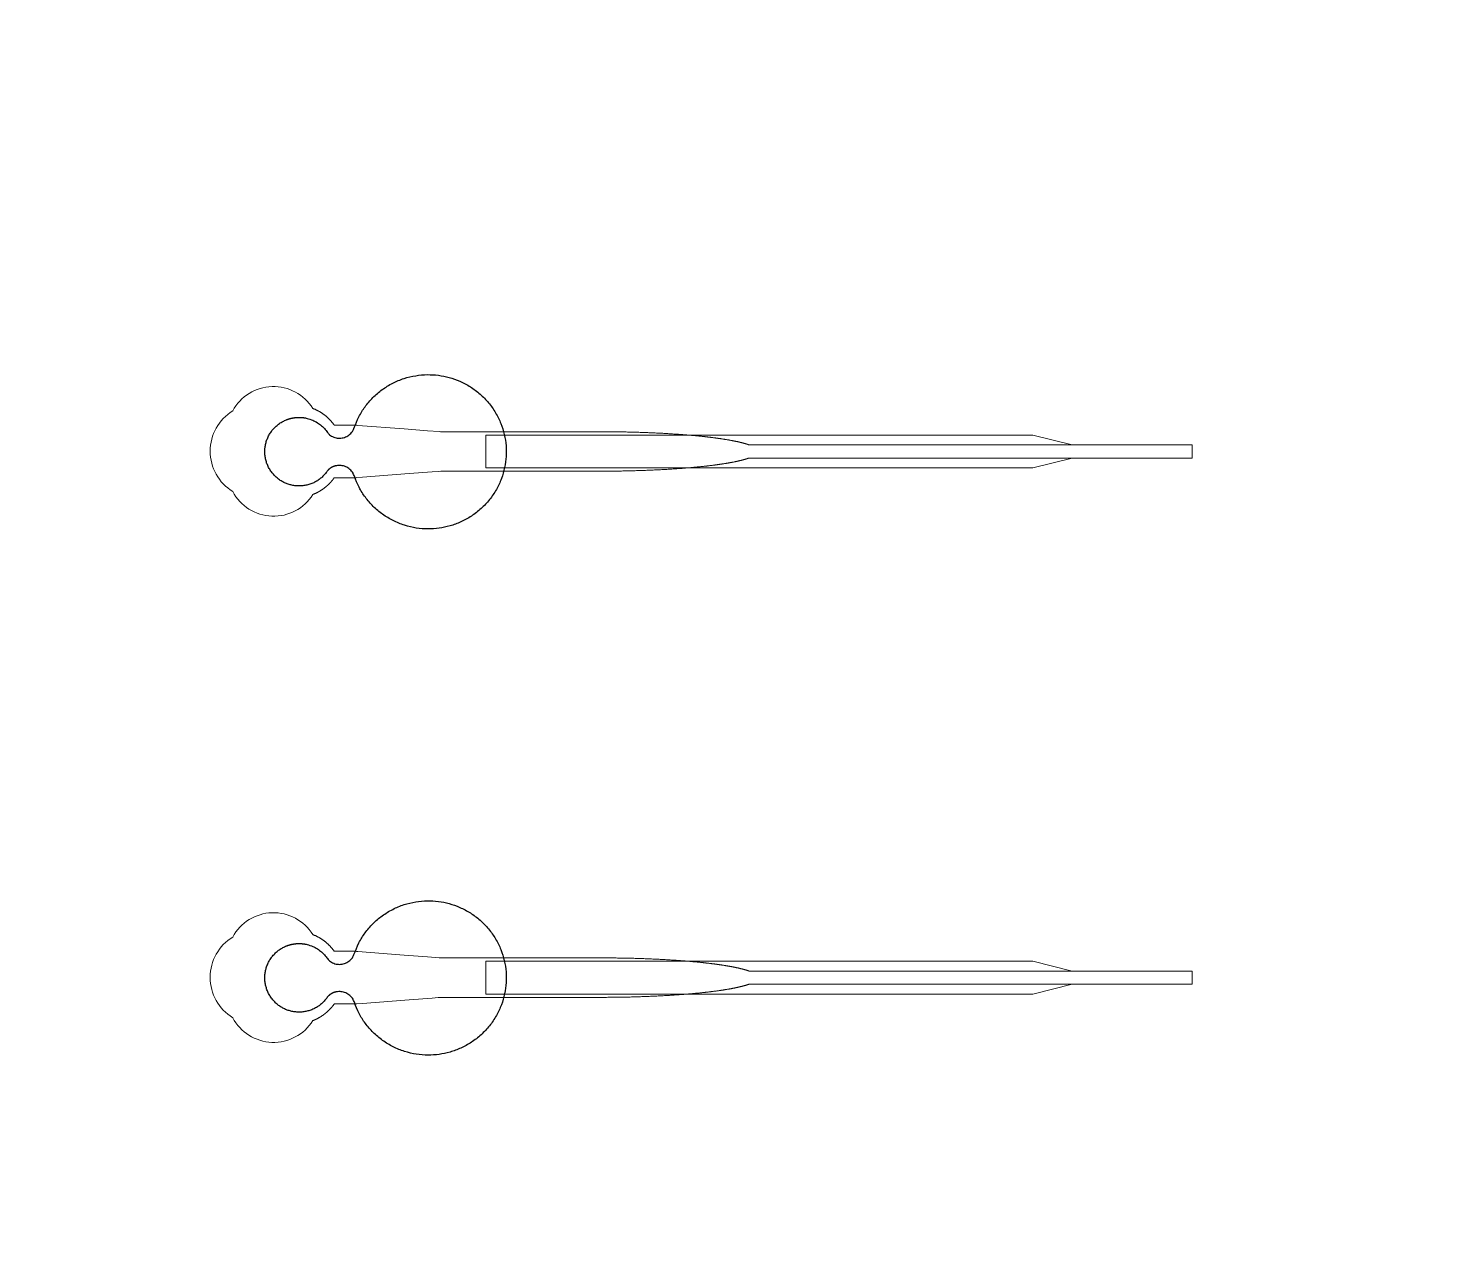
# Model space of a CAD drawing. Header units: inches. Extents: x -52997 to 52003, y -52254 to 52746.
# Drawn here: x -16880 to -11519, y -10988 to -6398 of the extents above; entities that cross this region are included whole.
import ezdxf

# ---------------------------------------------------------------- set-up
doc = ezdxf.new("R2010")
doc.units = ezdxf.units.IN
doc.header["$MEASUREMENT"] = 0
doc.layers.add('1', color=1, linetype='Continuous')
doc.layers.add('2', color=140, linetype='Continuous', lineweight=0)
doc.layers.add('3', color=90, linetype='Continuous', lineweight=0)

msp = doc.modelspace()

# ---------------------------------------------------------------- linework, layer by layer
at = {"layer": '1'}
for points in [[(-16283.4, -47485.7), (0, -47485.7), (16283.4, -47485.7, 5.999107)], [(-16250, -47285.7), (0, -47285.7), (16250, -47285.7, 5.986812)], [(-13685.8, -45485.7), (0, -45485.7), (13685.8, -45485.7, 6.794322)]]:
    msp.add_lwpolyline(points, format="xyb", close=True, dxfattribs=at)
msp.add_circle((-497.2, 245.8), 52500, dxfattribs=at)
for points in [[(-15740.3, -8078.6), (-15718.1, -8055.5), (-15686.5, -8060.7), (-15654.8, -8065.9), (-15641.2, -8094.9), (-15565.8, -8335.8), (-15313.8, -8298.1), (-15061.8, -8260.4), (-15061.7, -8008.3), (-15061.5, -7756.1), (-15313.5, -7718.2), (-15565.5, -7680.3), (-15641.1, -7921.1), (-15654.4, -7949.6), (-15685.2, -7955.3), (-15716.1, -7961.1), (-15738.7, -7939.3), (-15790, -7855.9), (-15884.4, -7882), (-15978.8, -7908.1), (-15980, -8006), (-15981.2, -8104), (-15887.4, -8132.4), (-15793.7, -8160.8), (-15740.3, -8078.6)], [(-15740.3, -10078.6), (-15718.1, -10055.5), (-15686.5, -10060.7), (-15654.8, -10065.9), (-15641.2, -10094.9), (-15565.8, -10335.8), (-15313.8, -10298.1), (-15061.8, -10260.4), (-15061.7, -10008.3), (-15061.5, -9756.1), (-15313.5, -9718.2), (-15565.5, -9680.3), (-15641.1, -9921.1), (-15654.4, -9949.6), (-15685.2, -9955.3), (-15716.1, -9961.1), (-15738.7, -9939.3), (-15790, -9855.9), (-15884.4, -9882), (-15978.8, -9908.1), (-15980, -10006), (-15981.2, -10104), (-15887.4, -10132.4), (-15793.7, -10160.8), (-15740.3, -10078.6)]]:
    msp.add_rational_spline(points, [1, 0.884783429184, 1, 0.884783429184, 1, 0.758252289935, 1, 0.758252289935, 1, 0.758252289935, 1, 0.758252289935, 1, 0.888941908896, 1, 0.888941908896, 1, 0.79946124759, 1, 0.79946124759, 1, 0.79946124759, 1, 0.79946124759, 1], degree=2, knots=[0, 0, 0, 0.969535, 0.969535, 1.939069, 1.939069, 3.359405, 3.359405, 4.779741, 4.779741, 6.200078, 6.200078, 7.620414, 7.620414, 8.571947, 8.571947, 9.52348, 9.52348, 10.812277, 10.812277, 12.101074, 12.101074, 13.389871, 13.389871, 14.678668, 14.678668, 14.678668], dxfattribs=at)
at = {"layer": '2'}
for points in [[(-16283.4, -47485.7), (0, -47485.7), (16283.4, -47485.7, 5.999107)], [(-16250, -47285.7), (0, -47285.7), (16250, -47285.7, 5.986812)], [(-13685.8, -45485.7), (0, -45485.7), (13685.8, -45485.7, 6.794322)], [(-15797.6, -8170.4), (-15797.3, -8170.3), (-15796.4, -8170), (-15795.6, -8169.7), (-15794.7, -8169.3), (-15793.9, -8169), (-15793, -8168.6), (-15792.2, -8168.3), (-15791.3, -8167.9), (-15790.5, -8167.5), (-15789.6, -8167.2), (-15788.8, -8166.8), (-15787.9, -8166.4), (-15787.1, -8166), (-15786.2, -8165.6), (-15785.3, -8165.2), (-15784.5, -8164.8), (-15783.6, -8164.4), (-15782.8, -8163.9), (-15781.9, -8163.5), (-15781.1, -8163.1), (-15780.2, -8162.6), (-15779.3, -8162.2), (-15778.5, -8161.7), (-15777.6, -8161.3), (-15776.8, -8160.8), (-15775.9, -8160.3), (-15775.1, -8159.9), (-15774.2, -8159.4), (-15773.3, -8158.9), (-15772.5, -8158.4), (-15771.6, -8157.9), (-15770.8, -8157.4), (-15769.9, -8156.9), (-15769.1, -8156.4), (-15768.2, -8155.8), (-15767.4, -8155.3), (-15766.5, -8154.8), (-15765.7, -8154.2), (-15764.9, -8153.7), (-15764, -8153.1), (-15763.2, -8152.6), (-15762.3, -8152), (-15761.5, -8151.4), (-15760.7, -8150.9), (-15759.8, -8150.3), (-15759, -8149.7), (-15758.2, -8149.1), (-15757.4, -8148.5), (-15756.5, -8147.9), (-15755.7, -8147.3), (-15754.9, -8146.7), (-15754.1, -8146.1), (-15753.3, -8145.5), (-15752.5, -8144.8), (-15751.7, -8144.2), (-15750.9, -8143.6), (-15750.1, -8142.9), (-15749.3, -8142.3), (-15748.5, -8141.7), (-15747.7, -8141), (-15746.9, -8140.4), (-15746.1, -8139.7), (-15745.3, -8139), (-15744.6, -8138.4), (-15743.8, -8137.7), (-15743, -8137), (-15742.3, -8136.3), (-15741.5, -8135.7), (-15740.8, -8135), (-15740, -8134.3), (-15739.3, -8133.6), (-15738.5, -8132.9), (-15737.8, -8132.2), (-15737.1, -8131.5), (-15736.3, -8130.8), (-15735.6, -8130.1), (-15734.9, -8129.3), (-15734.2, -8128.6), (-15733.5, -8127.9), (-15732.8, -8127.2), (-15732.1, -8126.4), (-15731.4, -8125.7), (-15730.7, -8125), (-15730.1, -8124.3), (-15729.4, -8123.5), (-15728.7, -8122.8), (-15728, -8122), (-15727.4, -8121.3), (-15726.7, -8120.5), (-15726.1, -8119.8), (-15725.5, -8119), (-15724.8, -8118.3), (-15724.2, -8117.5), (-15723.6, -8116.8), (-15723, -8116), (-15722.4, -8115.3), (-15721.7, -8114.5), (-15721.1, -8113.7), (-15720.6, -8113), (-15720, -8112.2), (-15719.4, -8111.4), (-15718.8, -8110.7), (-15718.3, -8109.9), (-15717.7, -8109.1), (-15717.1, -8108.4), (-15716.6, -8107.6), (-15716.1, -8106.8), (-15672.5, -8106.8), (-15650.7, -8106.8), (-15639.8, -8106.8), (-15637.1, -8106.8), (-15635.7, -8106.8), (-15635.6, -8106.8), (-15635.6, -8106.8), (-15635.6, -8106.8), (-15635.6, -8106.8), (-15635.6, -8106.8), (-15635.5, -8106.8), (-15635.2, -8106.8), (-15634.5, -8106.7), (-15633.1, -8106.6), (-15630.3, -8106.4), (-15608.3, -8104.7), (-15431.6, -8091.2), (-15343.3, -8084.4), (-15321.2, -8082.7), (-15310.2, -8081.9), (-15309.8, -8081.8), (-15309.7, -8081.8), (-15309.7, -8081.8), (-15309.7, -8081.8), (-15309.6, -8081.8), (-15309.2, -8081.8), (-15048.7, -8081.8), (-15042.4, -8081.8), (-15029.8, -8081.8), (-14929.3, -8081.8), (-14728.3, -8081.8), (-14715.7, -8081.8), (-14709.5, -8081.8), (-14706.3, -8081.8), (-14704.8, -8081.8), (-14704.4, -8081.8), (-14704.2, -8081.8), (-14704.1, -8081.8), (-14704, -8081.8), (-14704, -8081.8), (-14704, -8081.8), (-14703.4, -8081.8), (-14698.8, -8081.8), (-14694.2, -8081.8), (-14689.6, -8081.8), (-14685, -8081.8), (-14680.3, -8081.8), (-14675.7, -8081.7), (-14671, -8081.7), (-14666.3, -8081.7), (-14661.6, -8081.6), (-14656.9, -8081.6), (-14652.2, -8081.6), (-14647.5, -8081.5), (-14642.8, -8081.4), (-14638, -8081.4), (-14633.3, -8081.3), (-14628.5, -8081.2), (-14623.7, -8081.2), (-14619, -8081.1), (-14614.2, -8081), (-14609.4, -8080.9), (-14604.6, -8080.8), (-14599.8, -8080.7), (-14595, -8080.6), (-14590.2, -8080.5), (-14585.3, -8080.3), (-14580.5, -8080.2), (-14575.7, -8080.1), (-14570.9, -8080), (-14566, -8079.8), (-14561.2, -8079.7), (-14556.4, -8079.5), (-14551.6, -8079.4), (-14546.7, -8079.2), (-14541.9, -8079), (-14537.1, -8078.9), (-14532.2, -8078.7), (-14527.4, -8078.5), (-14522.6, -8078.3), (-14517.7, -8078.1), (-14512.9, -8077.9), (-14508.1, -8077.7), (-14503.3, -8077.5), (-14498.5, -8077.3), (-14493.7, -8077.1), (-14488.9, -8076.8), (-14484.1, -8076.6), (-14479.3, -8076.4), (-14474.6, -8076.1), (-14469.8, -8075.9), (-14465.1, -8075.6), (-14460.3, -8075.4), (-14455.6, -8075.1), (-14450.9, -8074.8), (-14446.2, -8074.6), (-14441.5, -8074.3), (-14436.8, -8074), (-14432.1, -8073.7), (-14427.5, -8073.4), (-14422.8, -8073.1), (-14418.2, -8072.8), (-14413.6, -8072.5), (-14409, -8072.1), (-14404.4, -8071.8), (-14402.2, -8071.6), (-14399.9, -8071.5), (-14397.6, -8071.3), (-14395.3, -8071.1), (-14393.1, -8071), (-14390.8, -8070.8), (-14388.6, -8070.6), (-14386.3, -8070.5), (-14384.1, -8070.3), (-14381.9, -8070.1), (-14379.6, -8069.9), (-14377.4, -8069.7), (-14375.2, -8069.6), (-14373, -8069.4), (-14370.8, -8069.2), (-14368.6, -8069), (-14366.4, -8068.8), (-14364.2, -8068.6), (-14362, -8068.5), (-14359.8, -8068.3), (-14357.6, -8068.1), (-14355.4, -8067.9), (-14353.3, -8067.7), (-14351.1, -8067.5), (-14349, -8067.3), (-14346.8, -8067.1), (-14344.7, -8066.9), (-14342.6, -8066.7), (-14340.4, -8066.5), (-14338.3, -8066.3), (-14336.2, -8066.1), (-14334.1, -8065.9), (-14332, -8065.7), (-14329.9, -8065.5), (-14327.8, -8065.3), (-14325.8, -8065.1), (-14323.7, -8064.8), (-14321.6, -8064.6), (-14319.6, -8064.4), (-14317.5, -8064.2), (-14315.5, -8064), (-14313.4, -8063.8), (-14311.4, -8063.5), (-14309.4, -8063.3), (-14307.4, -8063.1), (-14305.4, -8062.9), (-14303.4, -8062.7), (-14301.4, -8062.4), (-14299.4, -8062.2), (-14297.4, -8062), (-14295.5, -8061.8), (-14293.5, -8061.5), (-14291.6, -8061.3), (-14289.6, -8061.1), (-14287.7, -8060.8), (-14285.8, -8060.6), (-14283.9, -8060.4), (-14281.9, -8060.1), (-14280, -8059.9), (-14278.2, -8059.7), (-14276.3, -8059.4), (-14274.4, -8059.2), (-14272.5, -8058.9), (-14270.7, -8058.7), (-14268.8, -8058.5), (-14267, -8058.2), (-14265.2, -8058), (-14263.3, -8057.7), (-14261.5, -8057.5), (-14259.7, -8057.2), (-14257.9, -8057), (-14256.1, -8056.7), (-14254.4, -8056.5), (-14252.6, -8056.2), (-14250.8, -8056), (-14249.1, -8055.7), (-14247.4, -8055.5), (-14245.6, -8055.2), (-14243.9, -8055), (-14242.2, -8054.7), (-14240.5, -8054.5), (-14238.8, -8054.2), (-14237.1, -8053.9), (-14235.5, -8053.7), (-14233.8, -8053.4), (-14232.1, -8053.2), (-14230.5, -8052.9), (-14228.9, -8052.6), (-14227.2, -8052.4), (-14225.6, -8052.1), (-14224, -8051.8), (-14222.4, -8051.6), (-14220.8, -8051.3), (-14219.3, -8051), (-14217.7, -8050.8), (-14216.2, -8050.5), (-14214.6, -8050.2), (-14213.1, -8050), (-14211.6, -8049.7), (-14210, -8049.4), (-14208.5, -8049.1), (-14207, -8048.9), (-14205.6, -8048.6), (-14204.1, -8048.3), (-14202.6, -8048), (-14201.2, -8047.8), (-14199.7, -8047.5), (-14198.3, -8047.2), (-14196.9, -8046.9), (-14195.5, -8046.6), (-14194.1, -8046.4), (-14192.7, -8046.1), (-14191.3, -8045.8), (-14190, -8045.5), (-14188.6, -8045.2), (-14187.3, -8044.9), (-14185.9, -8044.7), (-14184.6, -8044.4), (-14183.3, -8044.1), (-14182, -8043.8), (-14180.7, -8043.5), (-14179.4, -8043.2), (-14178.2, -8043), (-14176.9, -8042.7), (-14175.7, -8042.4), (-14174.4, -8042.1), (-14173.2, -8041.8), (-14172, -8041.5), (-14170.8, -8041.2), (-14169.6, -8040.9), (-14168.4, -8040.6), (-14167.2, -8040.3), (-14166.1, -8040.1), (-14164.9, -8039.8), (-14163.8, -8039.5), (-14162.7, -8039.2), (-14161.5, -8038.9), (-14160.4, -8038.6), (-14159.3, -8038.3), (-14158.3, -8038), (-14157.2, -8037.7), (-14156.1, -8037.4), (-14155.1, -8037.1), (-14154, -8036.8), (-14153, -8036.5), (-14152, -8036.2), (-14151, -8035.9), (-14150, -8035.6), (-14149, -8035.3), (-14148, -8035), (-14147.1, -8034.7), (-14146.1, -8034.4), (-14145.2, -8034.1), (-14144.3, -8033.8), (-14143.3, -8033.5), (-14142.4, -8033.2), (-14141.5, -8032.9), (-14140.7, -8032.6), (-14139.8, -8032.3), (-14138.4, -8031.9), (-12452.7, -8032), (-12452.7, -7981.8), (-14138.3, -7981.8), (-14138.6, -7981.7), (-14139.4, -7981.4), (-14140.3, -7981.1), (-14141.2, -7980.8), (-14142.1, -7980.5), (-14143, -7980.2), (-14143.9, -7979.9), (-14144.8, -7979.6), (-14145.8, -7979.3), (-14146.7, -7979), (-14147.7, -7978.7), (-14148.7, -7978.4), (-14149.6, -7978.1), (-14150.6, -7977.8), (-14151.6, -7977.5), (-14152.7, -7977.2), (-14153.7, -7976.9), (-14154.7, -7976.6), (-14155.8, -7976.3), (-14156.8, -7976.1), (-14157.9, -7975.8), (-14159, -7975.5), (-14160.1, -7975.2), (-14161.2, -7974.9), (-14162.3, -7974.6), (-14163.4, -7974.3), (-14164.6, -7974), (-14165.7, -7973.7), (-14166.9, -7973.4), (-14168, -7973.1), (-14169.2, -7972.8), (-14170.4, -7972.5), (-14171.6, -7972.2), (-14172.8, -7971.9), (-14174.1, -7971.7), (-14175.3, -7971.4), (-14176.5, -7971.1), (-14177.8, -7970.8), (-14179.1, -7970.5), (-14180.3, -7970.2), (-14181.6, -7969.9), (-14182.9, -7969.6), (-14184.3, -7969.4), (-14185.6, -7969.1), (-14186.9, -7968.8), (-14188.3, -7968.5), (-14189.6, -7968.2), (-14191, -7967.9), (-14192.4, -7967.7), (-14193.7, -7967.4), (-14195.1, -7967.1), (-14196.5, -7966.8), (-14198, -7966.5), (-14199.4, -7966.3), (-14200.8, -7966), (-14202.3, -7965.7), (-14203.7, -7965.4), (-14205.2, -7965.1), (-14206.7, -7964.9), (-14208.2, -7964.6), (-14209.7, -7964.3), (-14211.2, -7964), (-14212.7, -7963.8), (-14214.3, -7963.5), (-14215.8, -7963.2), (-14217.4, -7963), (-14218.9, -7962.7), (-14220.5, -7962.4), (-14222.1, -7962.2), (-14223.7, -7961.9), (-14225.3, -7961.6), (-14226.9, -7961.4), (-14228.5, -7961.1), (-14230.1, -7960.8), (-14231.8, -7960.6), (-14233.4, -7960.3), (-14235.1, -7960), (-14236.8, -7959.8), (-14238.4, -7959.5), (-14240.1, -7959.3), (-14241.8, -7959), (-14243.6, -7958.7), (-14245.3, -7958.5), (-14247, -7958.2), (-14248.7, -7958), (-14250.5, -7957.7), (-14252.2, -7957.5), (-14254, -7957.2), (-14255.8, -7957), (-14257.6, -7956.7), (-14259.4, -7956.5), (-14261.2, -7956.2), (-14263, -7956), (-14264.8, -7955.7), (-14266.6, -7955.5), (-14268.5, -7955.2), (-14270.3, -7955), (-14272.2, -7954.8), (-14274, -7954.5), (-14275.9, -7954.3), (-14277.8, -7954), (-14279.7, -7953.8), (-14281.6, -7953.6), (-14283.5, -7953.3), (-14285.4, -7953.1), (-14287.3, -7952.9), (-14289.2, -7952.6), (-14291.2, -7952.4), (-14293.1, -7952.2), (-14295.1, -7951.9), (-14297, -7951.7), (-14299, -7951.5), (-14301, -7951.3), (-14303, -7951), (-14305, -7950.8), (-14307, -7950.6), (-14309, -7950.4), (-14311, -7950.2), (-14313, -7949.9), (-14315, -7949.7), (-14317.1, -7949.5), (-14319.1, -7949.3), (-14321.2, -7949.1), (-14323.2, -7948.9), (-14325.3, -7948.7), (-14327.4, -7948.4), (-14329.5, -7948.2), (-14331.6, -7948), (-14333.6, -7947.8), (-14335.7, -7947.6), (-14337.9, -7947.4), (-14340, -7947.2), (-14342.1, -7947), (-14344.2, -7946.8), (-14346.4, -7946.6), (-14348.5, -7946.4), (-14350.6, -7946.2), (-14352.8, -7946), (-14354.9, -7945.8), (-14357.1, -7945.6), (-14359.3, -7945.4), (-14361.5, -7945.3), (-14363.6, -7945.1), (-14365.8, -7944.9), (-14368, -7944.7), (-14370.2, -7944.5), (-14372.4, -7944.3), (-14374.6, -7944.1), (-14376.8, -7944), (-14379.1, -7943.8), (-14381.3, -7943.6), (-14383.5, -7943.4), (-14385.8, -7943.2), (-14388, -7943.1), (-14390.2, -7942.9), (-14392.5, -7942.7), (-14394.7, -7942.6), (-14397, -7942.4), (-14399.3, -7942.2), (-14401.5, -7942.1), (-14406.1, -7941.7), (-14410.7, -7941.4), (-14415.2, -7941.1), (-14419.8, -7940.8), (-14424.5, -7940.5), (-14429.1, -7940.2), (-14433.7, -7939.9), (-14438.4, -7939.6), (-14443.1, -7939.3), (-14447.7, -7939), (-14452.4, -7938.7), (-14457.2, -7938.5), (-14461.9, -7938.2), (-14466.6, -7937.9), (-14471.3, -7937.7), (-14476.1, -7937.5), (-14480.8, -7937.2), (-14485.6, -7937), (-14490.4, -7936.7), (-14495.1, -7936.5), (-14499.9, -7936.3), (-14504.7, -7936.1), (-14509.5, -7935.9), (-14514.3, -7935.7), (-14519.1, -7935.5), (-14523.9, -7935.3), (-14528.7, -7935.1), (-14533.5, -7934.9), (-14538.3, -7934.7), (-14543.1, -7934.6), (-14547.9, -7934.4), (-14552.7, -7934.3), (-14557.6, -7934.1), (-14562.4, -7933.9), (-14567.2, -7933.8), (-14572, -7933.7), (-14576.8, -7933.5), (-14581.6, -7933.4), (-14586.4, -7933.3), (-14591.2, -7933.2), (-14595.9, -7933.1), (-14600.7, -7932.9), (-14605.5, -7932.8), (-14610.3, -7932.8), (-14615, -7932.7), (-14619.8, -7932.6), (-14624.5, -7932.5), (-14629.3, -7932.4), (-14634, -7932.3), (-14638.7, -7932.3), (-14643.4, -7932.2), (-14648.1, -7932.2), (-14652.8, -7932.1), (-14657.5, -7932.1), (-14662.2, -7932), (-14666.8, -7932), (-14671.5, -7931.9), (-14676.1, -7931.9), (-14680.7, -7931.9), (-14685.3, -7931.9), (-14689.9, -7931.9), (-14692.2, -7931.8), (-14692.8, -7931.8), (-14693.1, -7931.8), (-14693.2, -7931.8), (-14693.4, -7931.8), (-14695, -7931.8), (-14701.4, -7931.8), (-14714.1, -7931.8), (-14765.1, -7931.8), (-14969.1, -7931.8), (-15020, -7931.8), (-15045.5, -7931.8), (-15051.9, -7931.8), (-15053.5, -7931.8), (-15309.3, -7931.8), (-15309.7, -7931.8), (-15309.7, -7931.8), (-15309.7, -7931.8), (-15309.8, -7931.8), (-15309.9, -7931.8), (-15310.2, -7931.8), (-15311.6, -7931.7), (-15317.1, -7931.3), (-15361.3, -7927.9), (-15449.6, -7921.1), (-15626.2, -7907.6), (-15631.8, -7907.1), (-15634.5, -7906.9), (-15635.2, -7906.9), (-15635.6, -7906.8), (-15635.6, -7906.8), (-15635.6, -7906.8), (-15635.6, -7906.8), (-15635.6, -7906.8), (-15635.7, -7906.8), (-15635.7, -7906.8), (-15636, -7906.8), (-15638.8, -7906.8), (-15644.2, -7906.8), (-15655.1, -7906.8), (-15676.9, -7906.8), (-15698.7, -7906.8), (-15709.6, -7906.8), (-15715, -7906.8), (-15715.7, -7906.8), (-15715.9, -7906.8), (-15716, -7906.8), (-15716, -7906.8), (-15716, -7906.8), (-15716.1, -7906.8), (-15716.1, -7906.8), (-15716.5, -7906.2), (-15717.3, -7905.1), (-15718.1, -7904), (-15718.9, -7902.9), (-15719.7, -7901.8), (-15720.6, -7900.6), (-15721.4, -7899.5), (-15722.3, -7898.4), (-15723.2, -7897.3), (-15724.1, -7896.2), (-15725, -7895.1), (-15725.9, -7894), (-15726.9, -7892.9), (-15727.8, -7891.8), (-15728.8, -7890.7), (-15729.8, -7889.6), (-15730.8, -7888.5), (-15731.8, -7887.5), (-15732.8, -7886.4), (-15733.8, -7885.3), (-15734.9, -7884.3), (-15735.9, -7883.2), (-15737, -7882.2), (-15738, -7881.1), (-15739.1, -7880.1), (-15740.2, -7879), (-15741.3, -7878), (-15742.5, -7877), (-15743.6, -7876), (-15744.7, -7875), (-15745.9, -7874), (-15747.1, -7873), (-15748.2, -7872), (-15749.4, -7871), (-15750.6, -7870.1), (-15751.8, -7869.1), (-15753.1, -7868.2), (-15754.3, -7867.2), (-15755.5, -7866.3), (-15756.8, -7865.4), (-15758, -7864.5), (-15759.3, -7863.6), (-15760.6, -7862.7), (-15761.9, -7861.8), (-15763.2, -7861), (-15764.5, -7860.1), (-15765.8, -7859.3), (-15767.1, -7858.4), (-15768.4, -7857.6), (-15769.8, -7856.8), (-15771.1, -7856), (-15772.5, -7855.2), (-15773.8, -7854.4), (-15775.2, -7853.6), (-15776.6, -7852.9), (-15777.9, -7852.1), (-15779.3, -7851.4), (-15780.7, -7850.7), (-15782.1, -7850), (-15783.5, -7849.3), (-15784.9, -7848.6), (-15786.3, -7848), (-15787.7, -7847.3), (-15789.1, -7846.7), (-15790.6, -7846.1), (-15792, -7845.5), (-15793.4, -7844.9), (-15794.9, -7844.3), (-15796.3, -7843.7), (-15797.5, -7843.2, 0.576044), (-16102.1, -7852.6, 0.560065), (-16102.1, -8159.1, 0.578435)], [(-15797.6, -10170.4), (-15797.3, -10170.3), (-15796.4, -10170), (-15795.6, -10169.7), (-15794.7, -10169.3), (-15793.9, -10169), (-15793, -10168.6), (-15792.2, -10168.3), (-15791.3, -10167.9), (-15790.5, -10167.5), (-15789.6, -10167.2), (-15788.8, -10166.8), (-15787.9, -10166.4), (-15787.1, -10166), (-15786.2, -10165.6), (-15785.3, -10165.2), (-15784.5, -10164.8), (-15783.6, -10164.4), (-15782.8, -10163.9), (-15781.9, -10163.5), (-15781.1, -10163.1), (-15780.2, -10162.6), (-15779.3, -10162.2), (-15778.5, -10161.7), (-15777.6, -10161.3), (-15776.8, -10160.8), (-15775.9, -10160.3), (-15775.1, -10159.9), (-15774.2, -10159.4), (-15773.3, -10158.9), (-15772.5, -10158.4), (-15771.6, -10157.9), (-15770.8, -10157.4), (-15769.9, -10156.9), (-15769.1, -10156.4), (-15768.2, -10155.8), (-15767.4, -10155.3), (-15766.5, -10154.8), (-15765.7, -10154.2), (-15764.9, -10153.7), (-15764, -10153.1), (-15763.2, -10152.6), (-15762.3, -10152), (-15761.5, -10151.4), (-15760.7, -10150.9), (-15759.8, -10150.3), (-15759, -10149.7), (-15758.2, -10149.1), (-15757.4, -10148.5), (-15756.5, -10147.9), (-15755.7, -10147.3), (-15754.9, -10146.7), (-15754.1, -10146.1), (-15753.3, -10145.5), (-15752.5, -10144.8), (-15751.7, -10144.2), (-15750.9, -10143.6), (-15750.1, -10142.9), (-15749.3, -10142.3), (-15748.5, -10141.7), (-15747.7, -10141), (-15746.9, -10140.4), (-15746.1, -10139.7), (-15745.3, -10139), (-15744.6, -10138.4), (-15743.8, -10137.7), (-15743, -10137), (-15742.3, -10136.3), (-15741.5, -10135.7), (-15740.8, -10135), (-15740, -10134.3), (-15739.3, -10133.6), (-15738.5, -10132.9), (-15737.8, -10132.2), (-15737.1, -10131.5), (-15736.3, -10130.8), (-15735.6, -10130.1), (-15734.9, -10129.3), (-15734.2, -10128.6), (-15733.5, -10127.9), (-15732.8, -10127.2), (-15732.1, -10126.4), (-15731.4, -10125.7), (-15730.7, -10125), (-15730.1, -10124.3), (-15729.4, -10123.5), (-15728.7, -10122.8), (-15728, -10122), (-15727.4, -10121.3), (-15726.7, -10120.5), (-15726.1, -10119.8), (-15725.5, -10119), (-15724.8, -10118.3), (-15724.2, -10117.5), (-15723.6, -10116.8), (-15723, -10116), (-15722.4, -10115.3), (-15721.7, -10114.5), (-15721.1, -10113.7), (-15720.6, -10113), (-15720, -10112.2), (-15719.4, -10111.4), (-15718.8, -10110.7), (-15718.3, -10109.9), (-15717.7, -10109.1), (-15717.1, -10108.4), (-15716.6, -10107.6), (-15716.1, -10106.8), (-15672.5, -10106.8), (-15650.7, -10106.8), (-15639.8, -10106.8), (-15637.1, -10106.8), (-15635.7, -10106.8), (-15635.6, -10106.8), (-15635.6, -10106.8), (-15635.6, -10106.8), (-15635.6, -10106.8), (-15635.6, -10106.8), (-15635.5, -10106.8), (-15635.2, -10106.8), (-15634.5, -10106.7), (-15633.1, -10106.6), (-15630.3, -10106.4), (-15608.3, -10104.7), (-15431.6, -10091.2), (-15343.3, -10084.4), (-15321.2, -10082.7), (-15310.2, -10081.9), (-15309.8, -10081.8), (-15309.7, -10081.8), (-15309.7, -10081.8), (-15309.7, -10081.8), (-15309.6, -10081.8), (-15309.2, -10081.8), (-15048.7, -10081.8), (-15042.4, -10081.8), (-15029.8, -10081.8), (-14929.3, -10081.8), (-14728.3, -10081.8), (-14715.7, -10081.8), (-14709.5, -10081.8), (-14706.3, -10081.8), (-14704.8, -10081.8), (-14704.4, -10081.8), (-14704.2, -10081.8), (-14704.1, -10081.8), (-14704, -10081.8), (-14704, -10081.8), (-14704, -10081.8), (-14703.4, -10081.8), (-14698.8, -10081.8), (-14694.2, -10081.8), (-14689.6, -10081.8), (-14685, -10081.8), (-14680.3, -10081.8), (-14675.7, -10081.7), (-14671, -10081.7), (-14666.3, -10081.7), (-14661.6, -10081.6), (-14656.9, -10081.6), (-14652.2, -10081.6), (-14647.5, -10081.5), (-14642.8, -10081.4), (-14638, -10081.4), (-14633.3, -10081.3), (-14628.5, -10081.2), (-14623.7, -10081.2), (-14619, -10081.1), (-14614.2, -10081), (-14609.4, -10080.9), (-14604.6, -10080.8), (-14599.8, -10080.7), (-14595, -10080.6), (-14590.2, -10080.5), (-14585.3, -10080.3), (-14580.5, -10080.2), (-14575.7, -10080.1), (-14570.9, -10080), (-14566, -10079.8), (-14561.2, -10079.7), (-14556.4, -10079.5), (-14551.6, -10079.4), (-14546.7, -10079.2), (-14541.9, -10079), (-14537.1, -10078.9), (-14532.2, -10078.7), (-14527.4, -10078.5), (-14522.6, -10078.3), (-14517.7, -10078.1), (-14512.9, -10077.9), (-14508.1, -10077.7), (-14503.3, -10077.5), (-14498.5, -10077.3), (-14493.7, -10077.1), (-14488.9, -10076.8), (-14484.1, -10076.6), (-14479.3, -10076.4), (-14474.6, -10076.1), (-14469.8, -10075.9), (-14465.1, -10075.6), (-14460.3, -10075.4), (-14455.6, -10075.1), (-14450.9, -10074.8), (-14446.2, -10074.6), (-14441.5, -10074.3), (-14436.8, -10074), (-14432.1, -10073.7), (-14427.5, -10073.4), (-14422.8, -10073.1), (-14418.2, -10072.8), (-14413.6, -10072.5), (-14409, -10072.1), (-14404.4, -10071.8), (-14402.2, -10071.6), (-14399.9, -10071.5), (-14397.6, -10071.3), (-14395.3, -10071.1), (-14393.1, -10071), (-14390.8, -10070.8), (-14388.6, -10070.6), (-14386.3, -10070.5), (-14384.1, -10070.3), (-14381.9, -10070.1), (-14379.6, -10069.9), (-14377.4, -10069.7), (-14375.2, -10069.6), (-14373, -10069.4), (-14370.8, -10069.2), (-14368.6, -10069), (-14366.4, -10068.8), (-14364.2, -10068.6), (-14362, -10068.5), (-14359.8, -10068.3), (-14357.6, -10068.1), (-14355.4, -10067.9), (-14353.3, -10067.7), (-14351.1, -10067.5), (-14349, -10067.3), (-14346.8, -10067.1), (-14344.7, -10066.9), (-14342.6, -10066.7), (-14340.4, -10066.5), (-14338.3, -10066.3), (-14336.2, -10066.1), (-14334.1, -10065.9), (-14332, -10065.7), (-14329.9, -10065.5), (-14327.8, -10065.3), (-14325.8, -10065.1), (-14323.7, -10064.8), (-14321.6, -10064.6), (-14319.6, -10064.4), (-14317.5, -10064.2), (-14315.5, -10064), (-14313.4, -10063.8), (-14311.4, -10063.5), (-14309.4, -10063.3), (-14307.4, -10063.1), (-14305.4, -10062.9), (-14303.4, -10062.7), (-14301.4, -10062.4), (-14299.4, -10062.2), (-14297.4, -10062), (-14295.5, -10061.8), (-14293.5, -10061.5), (-14291.6, -10061.3), (-14289.6, -10061.1), (-14287.7, -10060.8), (-14285.8, -10060.6), (-14283.9, -10060.4), (-14281.9, -10060.1), (-14280, -10059.9), (-14278.2, -10059.7), (-14276.3, -10059.4), (-14274.4, -10059.2), (-14272.5, -10058.9), (-14270.7, -10058.7), (-14268.8, -10058.5), (-14267, -10058.2), (-14265.2, -10058), (-14263.3, -10057.7), (-14261.5, -10057.5), (-14259.7, -10057.2), (-14257.9, -10057), (-14256.1, -10056.7), (-14254.4, -10056.5), (-14252.6, -10056.2), (-14250.8, -10056), (-14249.1, -10055.7), (-14247.4, -10055.5), (-14245.6, -10055.2), (-14243.9, -10055), (-14242.2, -10054.7), (-14240.5, -10054.5), (-14238.8, -10054.2), (-14237.1, -10053.9), (-14235.5, -10053.7), (-14233.8, -10053.4), (-14232.1, -10053.2), (-14230.5, -10052.9), (-14228.9, -10052.6), (-14227.2, -10052.4), (-14225.6, -10052.1), (-14224, -10051.8), (-14222.4, -10051.6), (-14220.8, -10051.3), (-14219.3, -10051), (-14217.7, -10050.8), (-14216.2, -10050.5), (-14214.6, -10050.2), (-14213.1, -10050), (-14211.6, -10049.7), (-14210, -10049.4), (-14208.5, -10049.1), (-14207, -10048.9), (-14205.6, -10048.6), (-14204.1, -10048.3), (-14202.6, -10048), (-14201.2, -10047.8), (-14199.7, -10047.5), (-14198.3, -10047.2), (-14196.9, -10046.9), (-14195.5, -10046.6), (-14194.1, -10046.4), (-14192.7, -10046.1), (-14191.3, -10045.8), (-14190, -10045.5), (-14188.6, -10045.2), (-14187.3, -10044.9), (-14185.9, -10044.7), (-14184.6, -10044.4), (-14183.3, -10044.1), (-14182, -10043.8), (-14180.7, -10043.5), (-14179.4, -10043.2), (-14178.2, -10043), (-14176.9, -10042.7), (-14175.7, -10042.4), (-14174.4, -10042.1), (-14173.2, -10041.8), (-14172, -10041.5), (-14170.8, -10041.2), (-14169.6, -10040.9), (-14168.4, -10040.6), (-14167.2, -10040.3), (-14166.1, -10040.1), (-14164.9, -10039.8), (-14163.8, -10039.5), (-14162.7, -10039.2), (-14161.5, -10038.9), (-14160.4, -10038.6), (-14159.3, -10038.3), (-14158.3, -10038), (-14157.2, -10037.7), (-14156.1, -10037.4), (-14155.1, -10037.1), (-14154, -10036.8), (-14153, -10036.5), (-14152, -10036.2), (-14151, -10035.9), (-14150, -10035.6), (-14149, -10035.3), (-14148, -10035), (-14147.1, -10034.7), (-14146.1, -10034.4), (-14145.2, -10034.1), (-14144.3, -10033.8), (-14143.3, -10033.5), (-14142.4, -10033.2), (-14141.5, -10032.9), (-14140.7, -10032.6), (-14139.8, -10032.3), (-14138.4, -10031.9), (-12452.7, -10032), (-12452.7, -9981.8), (-14138.3, -9981.8), (-14138.6, -9981.7), (-14139.4, -9981.4), (-14140.3, -9981.1), (-14141.2, -9980.8), (-14142.1, -9980.5), (-14143, -9980.2), (-14143.9, -9979.9), (-14144.8, -9979.6), (-14145.8, -9979.3), (-14146.7, -9979), (-14147.7, -9978.7), (-14148.7, -9978.4), (-14149.6, -9978.1), (-14150.6, -9977.8), (-14151.6, -9977.5), (-14152.7, -9977.2), (-14153.7, -9976.9), (-14154.7, -9976.6), (-14155.8, -9976.3), (-14156.8, -9976.1), (-14157.9, -9975.8), (-14159, -9975.5), (-14160.1, -9975.2), (-14161.2, -9974.9), (-14162.3, -9974.6), (-14163.4, -9974.3), (-14164.6, -9974), (-14165.7, -9973.7), (-14166.9, -9973.4), (-14168, -9973.1), (-14169.2, -9972.8), (-14170.4, -9972.5), (-14171.6, -9972.2), (-14172.8, -9971.9), (-14174.1, -9971.7), (-14175.3, -9971.4), (-14176.5, -9971.1), (-14177.8, -9970.8), (-14179.1, -9970.5), (-14180.3, -9970.2), (-14181.6, -9969.9), (-14182.9, -9969.6), (-14184.3, -9969.4), (-14185.6, -9969.1), (-14186.9, -9968.8), (-14188.3, -9968.5), (-14189.6, -9968.2), (-14191, -9967.9), (-14192.4, -9967.7), (-14193.7, -9967.4), (-14195.1, -9967.1), (-14196.5, -9966.8), (-14198, -9966.5), (-14199.4, -9966.3), (-14200.8, -9966), (-14202.3, -9965.7), (-14203.7, -9965.4), (-14205.2, -9965.1), (-14206.7, -9964.9), (-14208.2, -9964.6), (-14209.7, -9964.3), (-14211.2, -9964), (-14212.7, -9963.8), (-14214.3, -9963.5), (-14215.8, -9963.2), (-14217.4, -9963), (-14218.9, -9962.7), (-14220.5, -9962.4), (-14222.1, -9962.2), (-14223.7, -9961.9), (-14225.3, -9961.6), (-14226.9, -9961.4), (-14228.5, -9961.1), (-14230.1, -9960.8), (-14231.8, -9960.6), (-14233.4, -9960.3), (-14235.1, -9960), (-14236.8, -9959.8), (-14238.4, -9959.5), (-14240.1, -9959.3), (-14241.8, -9959), (-14243.6, -9958.7), (-14245.3, -9958.5), (-14247, -9958.2), (-14248.7, -9958), (-14250.5, -9957.7), (-14252.2, -9957.5), (-14254, -9957.2), (-14255.8, -9957), (-14257.6, -9956.7), (-14259.4, -9956.5), (-14261.2, -9956.2), (-14263, -9956), (-14264.8, -9955.7), (-14266.6, -9955.5), (-14268.5, -9955.2), (-14270.3, -9955), (-14272.2, -9954.8), (-14274, -9954.5), (-14275.9, -9954.3), (-14277.8, -9954), (-14279.7, -9953.8), (-14281.6, -9953.6), (-14283.5, -9953.3), (-14285.4, -9953.1), (-14287.3, -9952.9), (-14289.2, -9952.6), (-14291.2, -9952.4), (-14293.1, -9952.2), (-14295.1, -9951.9), (-14297, -9951.7), (-14299, -9951.5), (-14301, -9951.3), (-14303, -9951), (-14305, -9950.8), (-14307, -9950.6), (-14309, -9950.4), (-14311, -9950.2), (-14313, -9949.9), (-14315, -9949.7), (-14317.1, -9949.5), (-14319.1, -9949.3), (-14321.2, -9949.1), (-14323.2, -9948.9), (-14325.3, -9948.7), (-14327.4, -9948.4), (-14329.5, -9948.2), (-14331.6, -9948), (-14333.6, -9947.8), (-14335.7, -9947.6), (-14337.9, -9947.4), (-14340, -9947.2), (-14342.1, -9947), (-14344.2, -9946.8), (-14346.4, -9946.6), (-14348.5, -9946.4), (-14350.6, -9946.2), (-14352.8, -9946), (-14354.9, -9945.8), (-14357.1, -9945.6), (-14359.3, -9945.4), (-14361.5, -9945.3), (-14363.6, -9945.1), (-14365.8, -9944.9), (-14368, -9944.7), (-14370.2, -9944.5), (-14372.4, -9944.3), (-14374.6, -9944.1), (-14376.8, -9944), (-14379.1, -9943.8), (-14381.3, -9943.6), (-14383.5, -9943.4), (-14385.8, -9943.2), (-14388, -9943.1), (-14390.2, -9942.9), (-14392.5, -9942.7), (-14394.7, -9942.6), (-14397, -9942.4), (-14399.3, -9942.2), (-14401.5, -9942.1), (-14406.1, -9941.7), (-14410.7, -9941.4), (-14415.2, -9941.1), (-14419.8, -9940.8), (-14424.5, -9940.5), (-14429.1, -9940.2), (-14433.7, -9939.9), (-14438.4, -9939.6), (-14443.1, -9939.3), (-14447.7, -9939), (-14452.4, -9938.7), (-14457.2, -9938.5), (-14461.9, -9938.2), (-14466.6, -9937.9), (-14471.3, -9937.7), (-14476.1, -9937.5), (-14480.8, -9937.2), (-14485.6, -9937), (-14490.4, -9936.7), (-14495.1, -9936.5), (-14499.9, -9936.3), (-14504.7, -9936.1), (-14509.5, -9935.9), (-14514.3, -9935.7), (-14519.1, -9935.5), (-14523.9, -9935.3), (-14528.7, -9935.1), (-14533.5, -9934.9), (-14538.3, -9934.7), (-14543.1, -9934.6), (-14547.9, -9934.4), (-14552.7, -9934.3), (-14557.6, -9934.1), (-14562.4, -9933.9), (-14567.2, -9933.8), (-14572, -9933.7), (-14576.8, -9933.5), (-14581.6, -9933.4), (-14586.4, -9933.3), (-14591.2, -9933.2), (-14595.9, -9933.1), (-14600.7, -9932.9), (-14605.5, -9932.8), (-14610.3, -9932.8), (-14615, -9932.7), (-14619.8, -9932.6), (-14624.5, -9932.5), (-14629.3, -9932.4), (-14634, -9932.3), (-14638.7, -9932.3), (-14643.4, -9932.2), (-14648.1, -9932.2), (-14652.8, -9932.1), (-14657.5, -9932.1), (-14662.2, -9932), (-14666.8, -9932), (-14671.5, -9931.9), (-14676.1, -9931.9), (-14680.7, -9931.9), (-14685.3, -9931.9), (-14689.9, -9931.9), (-14692.2, -9931.8), (-14692.8, -9931.8), (-14693.1, -9931.8), (-14693.2, -9931.8), (-14693.4, -9931.8), (-14695, -9931.8), (-14701.4, -9931.8), (-14714.1, -9931.8), (-14765.1, -9931.8), (-14969.1, -9931.8), (-15020, -9931.8), (-15045.5, -9931.8), (-15051.9, -9931.8), (-15053.5, -9931.8), (-15309.3, -9931.8), (-15309.7, -9931.8), (-15309.7, -9931.8), (-15309.7, -9931.8), (-15309.8, -9931.8), (-15309.9, -9931.8), (-15310.2, -9931.8), (-15311.6, -9931.7), (-15317.1, -9931.3), (-15361.3, -9927.9), (-15449.6, -9921.1), (-15626.2, -9907.6), (-15631.8, -9907.1), (-15634.5, -9906.9), (-15635.2, -9906.9), (-15635.6, -9906.8), (-15635.6, -9906.8), (-15635.6, -9906.8), (-15635.6, -9906.8), (-15635.6, -9906.8), (-15635.7, -9906.8), (-15635.7, -9906.8), (-15636, -9906.8), (-15638.8, -9906.8), (-15644.2, -9906.8), (-15655.1, -9906.8), (-15676.9, -9906.8), (-15698.7, -9906.8), (-15709.6, -9906.8), (-15715, -9906.8), (-15715.7, -9906.8), (-15715.9, -9906.8), (-15716, -9906.8), (-15716, -9906.8), (-15716, -9906.8), (-15716.1, -9906.8), (-15716.1, -9906.8), (-15716.5, -9906.2), (-15717.3, -9905.1), (-15718.1, -9904), (-15718.9, -9902.9), (-15719.7, -9901.8), (-15720.6, -9900.6), (-15721.4, -9899.5), (-15722.3, -9898.4), (-15723.2, -9897.3), (-15724.1, -9896.2), (-15725, -9895.1), (-15725.9, -9894), (-15726.9, -9892.9), (-15727.8, -9891.8), (-15728.8, -9890.7), (-15729.8, -9889.6), (-15730.8, -9888.5), (-15731.8, -9887.5), (-15732.8, -9886.4), (-15733.8, -9885.3), (-15734.9, -9884.3), (-15735.9, -9883.2), (-15737, -9882.2), (-15738, -9881.1), (-15739.1, -9880.1), (-15740.2, -9879), (-15741.3, -9878), (-15742.5, -9877), (-15743.6, -9876), (-15744.7, -9875), (-15745.9, -9874), (-15747.1, -9873), (-15748.2, -9872), (-15749.4, -9871), (-15750.6, -9870.1), (-15751.8, -9869.1), (-15753.1, -9868.2), (-15754.3, -9867.2), (-15755.5, -9866.3), (-15756.8, -9865.4), (-15758, -9864.5), (-15759.3, -9863.6), (-15760.6, -9862.7), (-15761.9, -9861.8), (-15763.2, -9861), (-15764.5, -9860.1), (-15765.8, -9859.3), (-15767.1, -9858.4), (-15768.4, -9857.6), (-15769.8, -9856.8), (-15771.1, -9856), (-15772.5, -9855.2), (-15773.8, -9854.4), (-15775.2, -9853.6), (-15776.6, -9852.9), (-15777.9, -9852.1), (-15779.3, -9851.4), (-15780.7, -9850.7), (-15782.1, -9850), (-15783.5, -9849.3), (-15784.9, -9848.6), (-15786.3, -9848), (-15787.7, -9847.3), (-15789.1, -9846.7), (-15790.6, -9846.1), (-15792, -9845.5), (-15793.4, -9844.9), (-15794.9, -9844.3), (-15796.3, -9843.7), (-15797.5, -9843.2, 0.576044), (-16102.1, -9852.6, 0.560065), (-16102.1, -10159.1, 0.578435)]]:
    msp.add_lwpolyline(points, format="xyb", close=True, dxfattribs=at)
for points in [[(-15053.4, -8081.8), (-15051.8, -8081.8), (-15048.7, -8081.8)], [(-15053.4, -10081.8), (-15051.8, -10081.8), (-15048.7, -10081.8)]]:
    msp.add_lwpolyline(points, dxfattribs=at)
msp.add_circle((-497.2, 245.8), 52500, dxfattribs=at)
at = {"layer": '3'}
for points in [[(-16283.4, -47485.7), (0, -47485.7), (16283.4, -47485.7, 5.999107)], [(-16283.4, -47485.7), (0, -47485.7), (16283.4, -47485.7, 5.999107)], [(-16250, -47285.7), (0, -47285.7), (16250, -47285.7, 5.986812)], [(-16250, -47285.7), (0, -47285.7), (16250, -47285.7, 5.986812)], [(-13685.8, -45485.7), (0, -45485.7), (13685.8, -45485.7, 6.794322)], [(-13685.8, -45485.7), (0, -45485.7), (13685.8, -45485.7, 6.794322)]]:
    msp.add_lwpolyline(points, format="xyb", close=True, dxfattribs=at)
for points in [[(-15139.2, -7944.3), (-13059.7, -7944.3), (-12909.7, -7981.8), (-12452.7, -7981.8), (-12452.7, -8031.8), (-12909.7, -8031.8), (-13059.7, -8069.3), (-15139.2, -8069.3)], [(-15139.2, -9944.3), (-13059.7, -9944.3), (-12909.7, -9981.8), (-12452.7, -9981.8), (-12452.7, -10031.8), (-12909.7, -10031.8), (-13059.7, -10069.3), (-15139.2, -10069.3)]]:
    msp.add_lwpolyline(points, close=True, dxfattribs=at)
msp.add_circle((-497.2, 245.8), 52500, dxfattribs=at)
msp.add_circle((-497.2, 245.8), 52500, dxfattribs=at)

doc.saveas('drawing.dxf')
